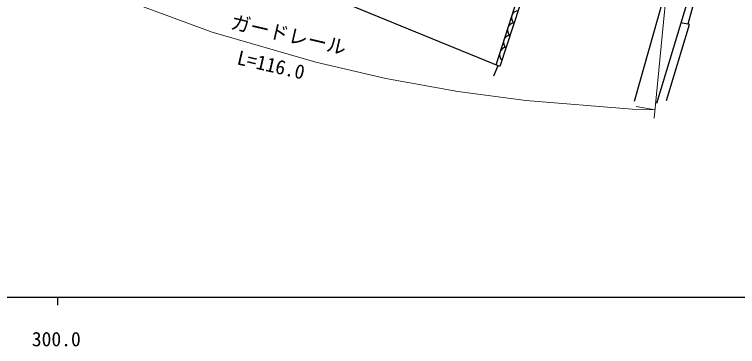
# Model space of a CAD drawing. Units: millimetres at full size, sheet at 1:1000; details may follow other scales. Extents: x 40000 to 680000, y 20000 to 380000.
# Drawn here: x 362516 to 454614, y 198715 to 240986 of the extents above; entities that cross this region are included whole.
import ezdxf
from ezdxf.enums import TextEntityAlignment as Align

# ---------------------------------------------------------------- set-up
doc = ezdxf.new("R2010")
doc.units = ezdxf.units.MM
doc.header["$LTSCALE"] = 1000
for name, color, linetype, lineweight in [('M-BGD', 7, 'Continuous', 25), ('M-STR-HTXT', 7, 'Continuous', 13), ('M-TTL-BAND', 7, 'Continuous', 25)]:
    doc.layers.add(name, color=color, linetype=linetype, lineweight=lineweight)
doc.styles.add('ＭＳ ゴシック', font='')
doc.styles.get('ＭＳ ゴシック').set_extended_font_data('MS Gothic')

msp = doc.modelspace()

# ---------------------------------------------------------------- linework, layer by layer
at = {"layer": 'M-BGD'}
for p, q in [((449426, 243958), (448265, 239764)), ((423586, 233171), (424120, 234475))]:
    msp.add_line(p, q, dxfattribs=at)
for points in [[(441472, 229969), (446987, 249348), (446236, 251618), (445097, 253016), (443631, 253878), (442131, 254136), (430721, 255019), (421818, 255975), (417074, 256748), (409803, 258272), (400594, 260610), (393149, 263069), (385636, 266064), (379665, 268764), (375308, 270888), (369428, 274090), (362771, 277991), (356115, 282256)], [(430243, 252397), (424347, 234382), (398281, 245062), (388151, 247858), (379244, 251408), (362839, 256648), (368548, 272080)], [(423876, 234575), (428574, 249260), (429633, 252486)], [(459474, 252222), (450717, 251517), (448662, 244104), (444307, 229664)], [(445576, 230037), (448516, 239721), (447398, 239913)]]:
    msp.add_lwpolyline(points, dxfattribs=at)
for centre in [(426691, 240582), (426180, 239019), (425668, 237456), (425156, 235893)]:
    msp.add_arc(centre, 875, 91.87643, 231.87643, dxfattribs=at)
at = {"layer": 'M-STR-HTXT'}
for p, q in [((446153, 250350), (444010, 227768)), ((444114, 228859), (441690, 229251))]:
    msp.add_line(p, q, dxfattribs=at)
msp.add_lwpolyline([(323994, 272562), (343664, 260156), (353572, 253931), (364094, 248332), (375149, 243383), (387698, 238712), (400923, 234910), (409828, 232837), (418993, 231175), (427659, 230023), (441176, 228920), (444114, 228859)], dxfattribs=at)
at = {"layer": 'M-TTL-BAND'}
for p, q in [((40000, 205000), (579000, 205000)), ((368000, 205000), (368000, 204000))]:
    msp.add_line(p, q, dxfattribs=at)

# ---------------------------------------------------------------- texts
at = {"layer": 'M-STR-HTXT', "style": 'ＭＳ ゴシック'}
for s, p in [('ガードレール', (389805, 238676)), ('L=116.0', (390619, 234124))]:
    msp.add_text(s, height=1833, rotation=346.902, dxfattribs=at).set_placement(p, align=Align.BOTTOM_LEFT)
at = {"layer": 'M-TTL-BAND', "style": 'ＭＳ ゴシック'}
msp.add_text('300.0', height=1833, dxfattribs=at).set_placement((367844, 198195), align=Align.BOTTOM_CENTER)

doc.saveas('drawing.dxf')
